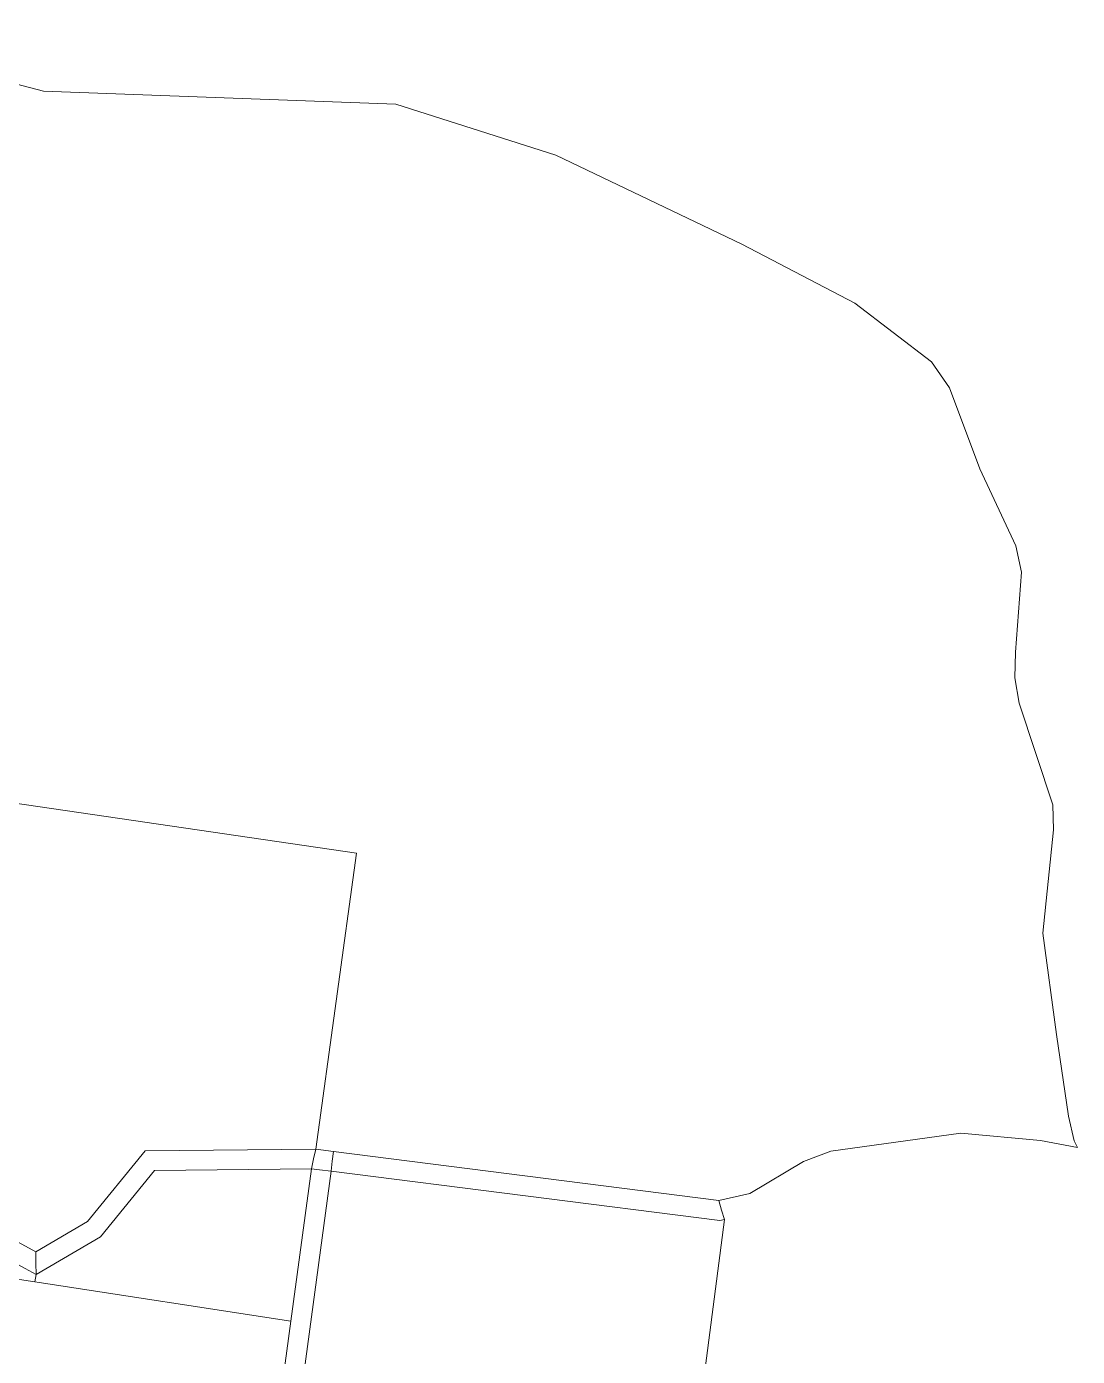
# Model space of a CAD drawing. Header units: metres. Extents: x 249687 to 257263, y 6187901 to 6192012.
# Drawn here: x 255777 to 256845, y 6189829 to 6191181 of the extents above; entities that cross this region are included whole.
import ezdxf

# ---------------------------------------------------------------- set-up
doc = ezdxf.new("R2010")
doc.units = ezdxf.units.M
doc.layers.add('Cadastre Land Parcels_SP_EXT', color=8, linetype='Continuous', lineweight=5)
doc.layers.add('Cadastre Roads_SP_EXT', color=8, linetype='Continuous', lineweight=5)

msp = doc.modelspace()

# ---------------------------------------------------------------- linework, layer by layer
at = {"layer": 'Cadastre Land Parcels_SP_EXT', "linetype": 'Continuous'}
for points in [[(255480.01, 6190433.096), (256112.346, 6190340.557), (256070.727, 6190039.644), (256088.821, 6190037.343), (256480.695, 6189987.544), (256512.342, 6189994.699), (256566.88, 6190027.206), (256594.582, 6190037.476), (256726.957, 6190055.922), (256807.934, 6190048.49), (256845.477, 6190041.256), (256842.263, 6190048.055), (256836.543, 6190073.325), (256836.543, 6190073.325), (256824.352, 6190156.149), (256810.432, 6190259.352), (256821.213, 6190364.421), (256820.55, 6190389.823), (256786.2, 6190493.16), (256781.841, 6190519.132), (256782.45, 6190545.122), (256788.694, 6190626.651), (256782.942, 6190653.142), (256746.111, 6190731.657), (256715.434, 6190814.11), (256696.991, 6190840.27), (256619.244, 6190899.956), (256504.035, 6190959.996), (256314.871, 6191050.624), (256152.208, 6191102.426), (255793.907, 6191115.796), (255542.54, 6191181.357)], [(254231.412, 6189229.781), (254783.388, 6189157.64), (254954.825, 6189135.179), (255109.641, 6189114.942), (255270.271, 6189093.967), (255425.916, 6189073.637), (255584.051, 6189053.035), (255746.25, 6189031.761), (255917.863, 6189009.418), (255930.046, 6189007.831), (255986.181, 6189424.752), (255986.181, 6189424.752), (256045.41, 6189864.591), (255789.299, 6189904.099), (255785.09, 6189904.75), (255773.913, 6189906.474), (255765.317, 6189907.8), (255417.407, 6189961.456), (255333.833, 6189966.143), (255254.525, 6189987.038), (255149.264, 6190025.675), (255097.613, 6190054.955), (254645.368, 6190117.995), (254290.548, 6190167.438)]]:
    msp.add_lwpolyline(points, dxfattribs=at)
for points in [[(256112.346, 6190340.557), (255480.01, 6190433.096), (255422.559, 6190031.525), (255415.403, 6189981.718), (255417.707, 6189981.556), (255477.106, 6189983.004), (255545.965, 6189974.599), (255657.041, 6190005.266), (255768.197, 6189945.001), (255785.937, 6189935.384), (255838.591, 6189965.959), (255897.245, 6190037.874), (256070.727, 6190039.644), (256112.346, 6190340.557)], [(256066.285, 6190019.546), (255906.878, 6190017.923), (255851.879, 6189950.433), (255786.266, 6189912.303), (255785.09, 6189904.75), (255789.299, 6189904.099), (256045.411, 6189864.591), (256066.285, 6190019.546)], [(256407.77, 6189360.894), (256432.231, 6189550.473), (256433.888, 6189563.251), (256459.945, 6189764.216), (256486.351, 6189968.267), (256481.688, 6189967.146), (256086.307, 6190017.407), (255952.682, 6189025.186), (256043.145, 6189013.57), (256157.973, 6188998.929), (256188.988, 6188994.968), (256356.617, 6188973.492), (256367.58, 6189050.261), (256376.144, 6189116.755), (256406.377, 6189350.1), (256407.77, 6189360.894)]]:
    msp.add_lwpolyline(points, close=True, dxfattribs=at)
at = {"layer": 'Cadastre Roads_SP_EXT', "linetype": 'Continuous'}
for points in [[(256070.727, 6190039.644), (255897.245, 6190037.874), (255838.591, 6189965.959), (255785.937, 6189935.384), (255786.102, 6189923.845), (255786.266, 6189912.303), (255851.879, 6189950.433), (255906.878, 6190017.923), (256066.285, 6190019.546), (256068.535, 6190029.729), (256070.727, 6190039.644)], [(256480.695, 6189987.544), (256088.821, 6190037.343), (256087.557, 6190027.32), (256086.307, 6190017.407), (256481.688, 6189967.146), (256486.351, 6189968.267), (256483.565, 6189977.762), (256480.695, 6189987.544)], [(256086.307, 6190017.407), (256074.568, 6190018.662), (256066.285, 6190019.546), (256045.411, 6189864.591), (255986.181, 6189424.752), (255930.046, 6189007.831), (255996.877, 6188999.258), (256086.088, 6188987.805), (256142.631, 6188980.545), (256235.126, 6188968.74), (256354.103, 6188953.557), (256356.617, 6188973.492), (256188.988, 6188994.968), (256157.973, 6188998.929), (256043.145, 6189013.57), (255952.682, 6189025.186), (256086.307, 6190017.407)], [(255786.266, 6189912.303), (255775.346, 6189918.22), (255767.106, 6189922.686), (255765.318, 6189907.8), (255773.913, 6189906.474), (255785.09, 6189904.75), (255786.266, 6189912.303)]]:
    msp.add_lwpolyline(points, close=True, dxfattribs=at)

doc.saveas('drawing.dxf')
